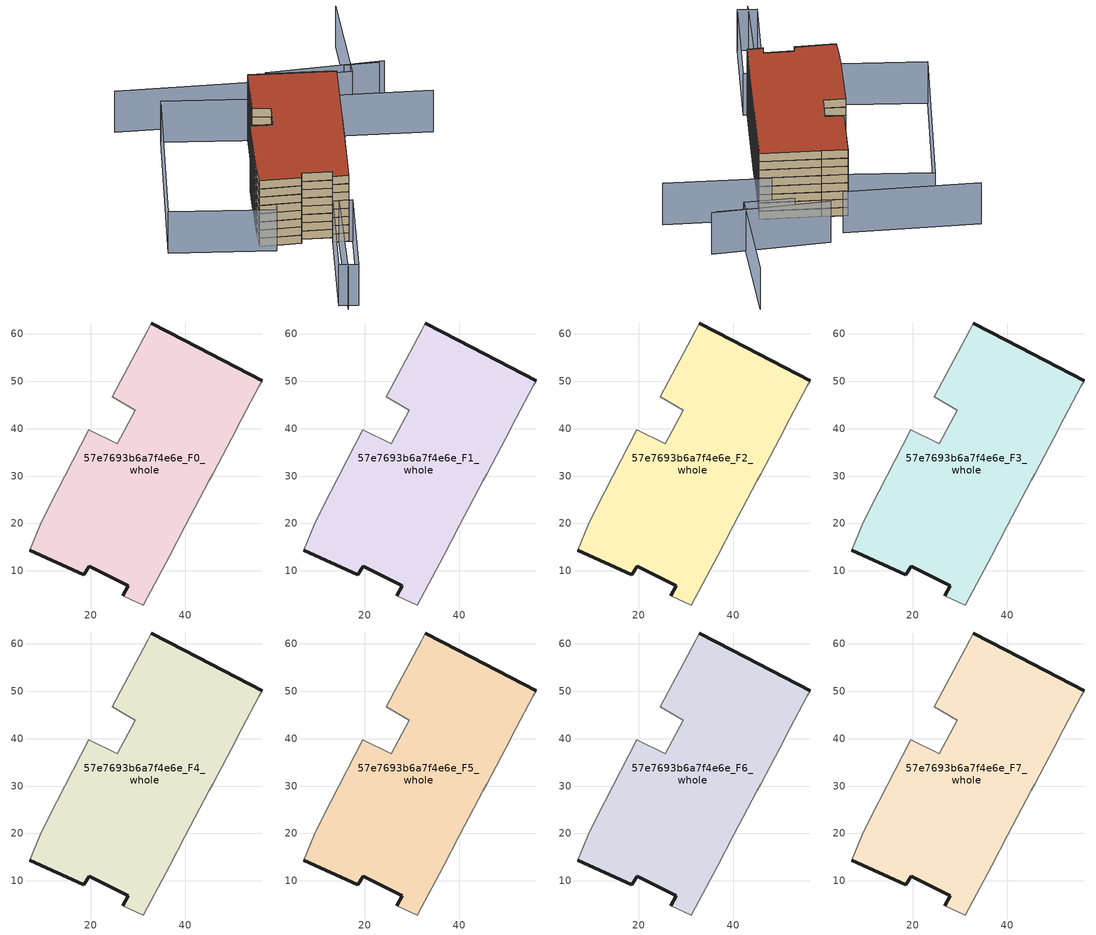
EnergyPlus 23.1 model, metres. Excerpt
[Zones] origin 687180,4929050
57e7693b6a7f4e6e_F0_whole
 floor ground (EU_floor_Construction): 36.68,13.24 39.97,19.49 45.06,29.11 45.76,30.4 46.81,32.4 49.76,37.99 51.91,42.05 55.59,49.03 56.18,50.13 39.78,58.61 32.78,62.29 32.02,60.81 24.6,46.77 29.44,43.89 25.61,36.82 19.67,39.8 11.18,23.4 9.42,19.73 7.21,14.3 18.58,9.23 19.73,10.94 27.94,6.87 26.79,4.76 31.16,2.8 z0
 wall outside (EU_wall_Construction): 26.79,4.76 27.94,6.87 19.73,10.94 18.58,9.23 7.21,14.3 / 32.78,62.29 39.78,58.61 56.18,50.13 z0:3
 wall adiabatic (EU_wall_Construction): 7.21,14.3 9.42,19.73 11.18,23.4 19.67,39.8 25.61,36.82 29.44,43.89 24.6,46.77 32.02,60.81 32.78,62.29 / 56.18,50.13 55.59,49.03 51.91,42.05 49.76,37.99 46.81,32.4 45.76,30.4 45.06,29.11 39.97,19.49 36.68,13.24 31.16,2.8 26.79,4.76 z0:3
57e7693b6a7f4e6e_F1_whole
 floor to 57e7693b6a7f4e6e_F0_whole (EU_floor_Construction): 36.67,13.24 39.97,19.49 45.06,29.11 45.75,30.4 46.8,32.4 49.75,37.99 51.9,42.05 55.59,49.03 56.17,50.13 39.77,58.61 32.78,62.29 32.02,60.81 24.6,46.77 29.44,43.89 25.61,36.82 19.67,39.8 11.18,23.4 9.42,19.73 7.21,14.3 18.58,9.23 19.73,10.94 27.94,6.87 26.78,4.76 31.15,2.8 z3
 wall outside (EU_wall_Construction): 26.79,4.76 27.94,6.87 19.73,10.94 18.58,9.23 7.21,14.3 / 32.78,62.29 39.78,58.61 56.18,50.13 z3:6
 wall adiabatic (EU_wall_Construction): 7.21,14.3 9.42,19.73 11.18,23.4 19.67,39.8 25.61,36.82 29.44,43.89 24.6,46.77 32.02,60.81 32.78,62.29 / 56.18,50.13 55.59,49.03 51.91,42.05 49.76,37.99 46.81,32.4 45.76,30.4 45.06,29.11 39.97,19.49 36.68,13.24 31.16,2.8 26.79,4.76 z3:6
57e7693b6a7f4e6e_F2_whole
 floor to 57e7693b6a7f4e6e_F1_whole (EU_floor_Construction): 36.67,13.24 39.97,19.49 45.06,29.11 45.75,30.4 46.8,32.4 49.75,37.99 51.9,42.05 55.59,49.03 56.17,50.13 39.77,58.61 32.78,62.29 32.02,60.81 24.6,46.77 29.44,43.89 25.61,36.82 19.67,39.8 11.18,23.4 9.42,19.73 7.21,14.3 18.58,9.23 19.73,10.94 27.94,6.87 26.78,4.76 31.15,2.8 z6
 wall outside (EU_wall_Construction): 26.79,4.76 27.94,6.87 19.73,10.94 18.58,9.23 7.21,14.3 / 32.78,62.29 39.78,58.61 56.18,50.13 z6:9
 wall adiabatic (EU_wall_Construction): 7.21,14.3 9.42,19.73 11.18,23.4 19.67,39.8 25.61,36.82 29.44,43.89 24.6,46.77 32.02,60.81 32.78,62.29 / 56.18,50.13 55.59,49.03 51.91,42.05 49.76,37.99 46.81,32.4 45.76,30.4 45.06,29.11 39.97,19.49 36.68,13.24 31.16,2.8 26.79,4.76 z6:9
57e7693b6a7f4e6e_F3_whole
 floor to 57e7693b6a7f4e6e_F2_whole (EU_floor_Construction): 36.67,13.24 39.97,19.49 45.06,29.11 45.75,30.4 46.8,32.4 49.75,37.99 51.9,42.05 55.59,49.03 56.17,50.13 39.77,58.61 32.78,62.29 32.02,60.81 24.6,46.77 29.44,43.89 25.61,36.82 19.67,39.8 11.18,23.4 9.42,19.73 7.21,14.3 18.58,9.23 19.73,10.94 27.94,6.87 26.78,4.76 31.15,2.8 z9
 wall outside (EU_wall_Construction): 26.79,4.76 27.94,6.87 19.73,10.94 18.58,9.23 7.21,14.3 / 32.78,62.29 39.78,58.61 56.18,50.13 z9:12
 wall adiabatic (EU_wall_Construction): 7.21,14.3 9.42,19.73 11.18,23.4 19.67,39.8 25.61,36.82 29.44,43.89 24.6,46.77 32.02,60.81 32.78,62.29 / 56.18,50.13 55.59,49.03 51.91,42.05 49.76,37.99 46.81,32.4 45.76,30.4 45.06,29.11 39.97,19.49 36.68,13.24 31.16,2.8 26.79,4.76 z9:12
57e7693b6a7f4e6e_F4_whole
 floor to 57e7693b6a7f4e6e_F3_whole (EU_floor_Construction): 36.67,13.24 39.97,19.49 45.06,29.11 45.75,30.4 46.8,32.4 49.75,37.99 51.9,42.05 55.59,49.03 56.17,50.13 39.77,58.61 32.78,62.29 32.02,60.81 24.6,46.77 29.44,43.89 25.61,36.82 19.67,39.8 11.18,23.4 9.42,19.73 7.21,14.3 18.58,9.23 19.73,10.94 27.94,6.87 26.78,4.76 31.15,2.8 z12
 wall outside (EU_wall_Construction): 26.79,4.76 27.94,6.87 19.73,10.94 18.58,9.23 7.21,14.3 / 32.78,62.29 39.78,58.61 56.18,50.13 z12:15
 wall adiabatic (EU_wall_Construction): 7.21,14.3 9.42,19.73 11.18,23.4 19.67,39.8 25.61,36.82 29.44,43.89 24.6,46.77 32.02,60.81 32.78,62.29 / 56.18,50.13 55.59,49.03 51.91,42.05 49.76,37.99 46.81,32.4 45.76,30.4 45.06,29.11 39.97,19.49 36.68,13.24 31.16,2.8 26.79,4.76 z12:15
57e7693b6a7f4e6e_F5_whole
 floor to 57e7693b6a7f4e6e_F4_whole (EU_floor_Construction): 36.67,13.24 39.97,19.49 45.06,29.11 45.75,30.4 46.8,32.4 49.75,37.99 51.9,42.05 55.59,49.03 56.17,50.13 39.77,58.61 32.78,62.29 32.02,60.81 24.6,46.77 29.44,43.89 25.61,36.82 19.67,39.8 11.18,23.4 9.42,19.73 7.21,14.3 18.58,9.23 19.73,10.94 27.94,6.87 26.78,4.76 31.15,2.8 z15
 wall outside (EU_wall_Construction): 26.79,4.76 27.94,6.87 19.73,10.94 18.58,9.23 7.21,14.3 / 32.78,62.29 39.78,58.61 56.18,50.13 z15:18
 wall adiabatic (EU_wall_Construction): 7.21,14.3 9.42,19.73 11.18,23.4 19.67,39.8 25.61,36.82 29.44,43.89 24.6,46.77 32.02,60.81 32.78,62.29 / 56.18,50.13 55.59,49.03 51.91,42.05 49.76,37.99 46.81,32.4 45.76,30.4 45.06,29.11 39.97,19.49 36.68,13.24 31.16,2.8 26.79,4.76 z15:18
57e7693b6a7f4e6e_F6_whole
 floor to 57e7693b6a7f4e6e_F5_whole (EU_floor_Construction): 36.67,13.24 39.97,19.49 45.06,29.11 45.75,30.4 46.8,32.4 49.75,37.99 51.9,42.05 55.59,49.03 56.17,50.13 39.77,58.61 32.78,62.29 32.02,60.81 24.6,46.77 29.44,43.89 25.61,36.82 19.67,39.8 11.18,23.4 9.42,19.73 7.21,14.3 18.58,9.23 19.73,10.94 27.94,6.87 26.78,4.76 31.15,2.8 z18
 wall outside (EU_wall_Construction): 26.79,4.76 27.94,6.87 19.73,10.94 18.58,9.23 7.21,14.3 / 32.78,62.29 39.78,58.61 56.18,50.13 z18:21
 wall adiabatic (EU_wall_Construction): 7.21,14.3 9.42,19.73 11.18,23.4 19.67,39.8 25.61,36.82 29.44,43.89 24.6,46.77 32.02,60.81 32.78,62.29 / 56.18,50.13 55.59,49.03 51.91,42.05 49.76,37.99 46.81,32.4 45.76,30.4 45.06,29.11 39.97,19.49 36.68,13.24 31.16,2.8 26.79,4.76 z18:21
57e7693b6a7f4e6e_F7_whole
 floor to 57e7693b6a7f4e6e_F6_whole (EU_floor_Construction): 36.67,13.24 39.97,19.49 45.06,29.11 45.75,30.4 46.8,32.4 49.75,37.99 51.9,42.05 55.59,49.03 56.17,50.13 39.77,58.61 32.78,62.29 32.02,60.81 24.6,46.77 29.44,43.89 25.61,36.82 19.67,39.8 11.18,23.4 9.42,19.73 7.21,14.3 18.58,9.23 19.73,10.94 27.94,6.87 26.78,4.76 31.15,2.8 z21
 wall outside (EU_wall_Construction): 26.79,4.76 27.94,6.87 19.73,10.94 18.58,9.23 7.21,14.3 / 32.78,62.29 39.78,58.61 56.18,50.13 z21:24
 wall adiabatic (EU_wall_Construction): 7.21,14.3 9.42,19.73 11.18,23.4 19.67,39.8 25.61,36.82 29.44,43.89 24.6,46.77 32.02,60.81 32.78,62.29 / 56.18,50.13 55.59,49.03 51.91,42.05 49.76,37.99 46.81,32.4 45.76,30.4 45.06,29.11 39.97,19.49 36.68,13.24 31.16,2.8 26.79,4.76 z21:24
 roof outside (EU_roof_Construction): 56.18,50.13 55.59,49.03 51.91,42.05 49.76,37.99 46.81,32.4 45.76,30.4 45.06,29.11 39.97,19.49 36.68,13.24 31.16,2.8 26.79,4.76 27.94,6.87 19.73,10.94 18.58,9.23 7.21,14.3 9.42,19.73 11.18,23.4 19.67,39.8 25.61,36.82 29.44,43.89 24.6,46.77 32.02,60.81 32.78,62.29 39.78,58.61 z24
shading: 38.56,69.01 1.38,86.57 / 12.75,-26.54 52.93,51.99 / 52.93,51.99 81.83,37.2 / 75.87,57.91 66.31,62.1 / 79.99,89.11 66.55,58.19 / 66.55,58.19 52.62,64.25 / 77.43,57.67 44.31,71.2 / 11.2,-23.69 26.97,5.1 / 26.97,5.1 32.1,2.29 / 32.1,2.29 16.33,-26.5 / 16.33,-26.5 11.2,-23.69 / -17.64,25.83 10.32,75.05 / 10.32,75.05 38.3,59.16 / 38.3,59.16 10.34,9.93 / 10.34,9.93 -17.64,25.83 z0:15
[Building]
EU S2 Campaign: North Axis=0; Terrain=City; Solar Distribution=FullExterior
[Site:Location]
Bologna: Latitude=44.5; Longitude=11.25; Time Zone=1; Elevation=37
[SizingPeriod:WeatherFileDays]
AnnualSizingPeriod: Begin Month=1; Begin Day of Month=1; End Month=12; End Day of Month=31; Day of Week for Start Day=Monday; Use Weather File Daylight Saving Period=No; Use Weather File Rain and Snow Indicators=No
[MATERIAL]
EU_InternalMass_Material: Roughness=MediumRough; Thickness=0.1; Conductivity=1; Density=1800; Specific Heat=900; Thermal Absorptance=0.9; Solar Absorptance=0.7; Visible Absorptance=0.7
[MATERIAL:NOMASS] Roughness=MediumRough; Thermal Absorptance=0.9; Solar Absorptance=0.7; Visible Absorptance=0.7
Name | Thermal Resistance
EU_wall_NoMass | 0.890213
EU_roof_NoMass | 0.636128
EU_floor_NoMass | 0.79516
[CONSTRUCTION]
EU_wall_Construction: EU_wall_NoMass
EU_roof_Construction: EU_roof_NoMass
EU_floor_Construction: EU_floor_NoMass
EU_InternalMass_Construction: EU_InternalMass_Material
[ZONE] Type=1; Multiplier=1; Ceiling Height=autocalculate; Volume=4130.03; Floor Area=autocalculate; Part of Total Floor Area=Yes
57e7693b6a7f4e6e_F0_whole; 57e7693b6a7f4e6e_F1_whole; 57e7693b6a7f4e6e_F2_whole; 57e7693b6a7f4e6e_F3_whole; 57e7693b6a7f4e6e_F4_whole; 57e7693b6a7f4e6e_F5_whole; 57e7693b6a7f4e6e_F6_whole; 57e7693b6a7f4e6e_F7_whole
[INTERNALMASS] Construction=EU_InternalMass_Construction; Surface Area=1181.81
Name | Zone or ZoneList
57e7693b6a7f4e6e_F0_whole_EU_InternalMass | 57e7693b6a7f4e6e_F0_whole
57e7693b6a7f4e6e_F1_whole_EU_InternalMass | 57e7693b6a7f4e6e_F1_whole
57e7693b6a7f4e6e_F2_whole_EU_InternalMass | 57e7693b6a7f4e6e_F2_whole
57e7693b6a7f4e6e_F3_whole_EU_InternalMass | 57e7693b6a7f4e6e_F3_whole
57e7693b6a7f4e6e_F4_whole_EU_InternalMass | 57e7693b6a7f4e6e_F4_whole
57e7693b6a7f4e6e_F5_whole_EU_InternalMass | 57e7693b6a7f4e6e_F5_whole
57e7693b6a7f4e6e_F6_whole_EU_InternalMass | 57e7693b6a7f4e6e_F6_whole
57e7693b6a7f4e6e_F7_whole_EU_InternalMass | 57e7693b6a7f4e6e_F7_whole
[OTHEREQUIPMENT] Fuel Type=Electricity; Design Level Calculation Method=Watts/Area; Power per Zone Floor Area=1; Fraction Latent=0; Fraction Radiant=0; Fraction Lost=0; Carbon Dioxide Generation Rate=0; EndUse Subcategory=EU_Step8_InternalGains
Name | Zone or ZoneList or Space or SpaceList | Schedule
EU_Step8_InternalGain_57e7693b6a7f4e6e_F0_whole_f000 | 57e7693b6a7f4e6e_F0_whole | EU_Step8_GainSchedule_57e7693b6a7f4e6e_F0_whole_f000
EU_Step8_InternalGain_57e7693b6a7f4e6e_F1_whole_f000 | 57e7693b6a7f4e6e_F1_whole | EU_Step8_GainSchedule_57e7693b6a7f4e6e_F1_whole_f000
EU_Step8_InternalGain_57e7693b6a7f4e6e_F2_whole_f000 | 57e7693b6a7f4e6e_F2_whole | EU_Step8_GainSchedule_57e7693b6a7f4e6e_F2_whole_f000
EU_Step8_InternalGain_57e7693b6a7f4e6e_F3_whole_f000 | 57e7693b6a7f4e6e_F3_whole | EU_Step8_GainSchedule_57e7693b6a7f4e6e_F3_whole_f000
EU_Step8_InternalGain_57e7693b6a7f4e6e_F4_whole_f000 | 57e7693b6a7f4e6e_F4_whole | EU_Step8_GainSchedule_57e7693b6a7f4e6e_F4_whole_f000
EU_Step8_InternalGain_57e7693b6a7f4e6e_F5_whole_f000 | 57e7693b6a7f4e6e_F5_whole | EU_Step8_GainSchedule_57e7693b6a7f4e6e_F5_whole_f000
EU_Step8_InternalGain_57e7693b6a7f4e6e_F6_whole_f000 | 57e7693b6a7f4e6e_F6_whole | EU_Step8_GainSchedule_57e7693b6a7f4e6e_F6_whole_f000
EU_Step8_InternalGain_57e7693b6a7f4e6e_F7_whole_f000 | 57e7693b6a7f4e6e_F7_whole | EU_Step8_GainSchedule_57e7693b6a7f4e6e_F7_whole_f000
[ZONEVENTILATION:DESIGNFLOWRATE] Schedule=EU_AlwaysOn; Design Flow Rate Calculation Method=AirChanges/Hour; Air Changes per Hour=0.718634; Ventilation Type=Natural; Fan Pressure Rise=0; Fan Total Efficiency=1; Constant Term Coefficient=1; Temperature Term Coefficient=0; Velocity Term Coefficient=0; Velocity Squared Term Coefficient=0; Minimum Indoor Temperature=-100; Maximum Indoor Temperature=100; Delta Temperature=-100; Minimum Outdoor Temperature=-100; Maximum Outdoor Temperature=100; Maximum Wind Speed=40
Name | Zone or ZoneList or Space or SpaceList
EU_ConstantAir_57e7693b6a7f4e6e_F0_whole | 57e7693b6a7f4e6e_F0_whole
EU_ConstantAir_57e7693b6a7f4e6e_F1_whole | 57e7693b6a7f4e6e_F1_whole
EU_ConstantAir_57e7693b6a7f4e6e_F2_whole | 57e7693b6a7f4e6e_F2_whole
EU_ConstantAir_57e7693b6a7f4e6e_F3_whole | 57e7693b6a7f4e6e_F3_whole
EU_ConstantAir_57e7693b6a7f4e6e_F4_whole | 57e7693b6a7f4e6e_F4_whole
EU_ConstantAir_57e7693b6a7f4e6e_F5_whole | 57e7693b6a7f4e6e_F5_whole
EU_ConstantAir_57e7693b6a7f4e6e_F6_whole | 57e7693b6a7f4e6e_F6_whole
EU_ConstantAir_57e7693b6a7f4e6e_F7_whole | 57e7693b6a7f4e6e_F7_whole
[HVACTEMPLATE:THERMOSTAT] Constant Heating Setpoint=20; Constant Cooling Setpoint=50
EU_HeatOnly_57e7693b6a7f4e6e_F0_whole; EU_HeatOnly_57e7693b6a7f4e6e_F1_whole; EU_HeatOnly_57e7693b6a7f4e6e_F2_whole; EU_HeatOnly_57e7693b6a7f4e6e_F3_whole; EU_HeatOnly_57e7693b6a7f4e6e_F4_whole; EU_HeatOnly_57e7693b6a7f4e6e_F5_whole; EU_HeatOnly_57e7693b6a7f4e6e_F6_whole; EU_HeatOnly_57e7693b6a7f4e6e_F7_whole
[HVACTEMPLATE:ZONE:IDEALLOADSAIRSYSTEM] System Availability Schedule=EU_AlwaysOn; Maximum Heating Supply Air Temperature=50; Minimum Cooling Supply Air Temperature=13; Maximum Heating Supply Air Humidity Ratio=0.0156; Minimum Cooling Supply Air Humidity Ratio=0.0077; Heating Limit=NoLimit; Cooling Limit=NoLimit; Heating Availability Schedule=EU_AlwaysOn; Cooling Availability Schedule=EU_CoolingOff; Dehumidification Control Type=ConstantSensibleHeatRatio; Cooling Sensible Heat Ratio=0.7; Dehumidification Setpoint=60; Humidification Control Type=None; Humidification Setpoint=30; Outdoor Air Method=None; Outdoor Air Flow Rate per Person=0.00944; Outdoor Air Flow Rate per Zone Floor Area=0; Outdoor Air Flow Rate per Zone=0; Demand Controlled Ventilation Type=None; Outdoor Air Economizer Type=NoEconomizer; Heat Recovery Type=None; Sensible Heat Recovery Effectiveness=0.7; Latent Heat Recovery Effectiveness=0.65
Name | Template Thermostat
57e7693b6a7f4e6e_F0_whole | EU_HeatOnly_57e7693b6a7f4e6e_F0_whole
57e7693b6a7f4e6e_F1_whole | EU_HeatOnly_57e7693b6a7f4e6e_F1_whole
57e7693b6a7f4e6e_F2_whole | EU_HeatOnly_57e7693b6a7f4e6e_F2_whole
57e7693b6a7f4e6e_F3_whole | EU_HeatOnly_57e7693b6a7f4e6e_F3_whole
57e7693b6a7f4e6e_F4_whole | EU_HeatOnly_57e7693b6a7f4e6e_F4_whole
57e7693b6a7f4e6e_F5_whole | EU_HeatOnly_57e7693b6a7f4e6e_F5_whole
57e7693b6a7f4e6e_F6_whole | EU_HeatOnly_57e7693b6a7f4e6e_F6_whole
57e7693b6a7f4e6e_F7_whole | EU_HeatOnly_57e7693b6a7f4e6e_F7_whole
[SIZING:ZONE] Zone Cooling Design Supply Air Temperature Input Method=SupplyAirTemperature; Zone Cooling Design Supply Air Temperature=13; Zone Heating Design Supply Air Temperature Input Method=SupplyAirTemperature; Zone Heating Design Supply Air Temperature=50; Zone Cooling Design Supply Air Humidity Ratio=0.008; Zone Heating Design Supply Air Humidity Ratio=0.008; Cooling Design Air Flow Method=DesignDay; Cooling Design Air Flow Rate=0; Cooling Minimum Air Flow per Zone Floor Area=0.000762; Cooling Minimum Air Flow=0; Cooling Minimum Air Flow Fraction=0.2; Heating Design Air Flow Method=DesignDay; Heating Design Air Flow Rate=0; Heating Maximum Air Flow per Zone Floor Area=0.002032; Heating Maximum Air Flow=0.141576; Heating Maximum Air Flow Fraction=0.3; Account for Dedicated Outdoor Air System=No; Dedicated Outdoor Air System Control Strategy=NeutralSupplyAir; Dedicated Outdoor Air Low Setpoint Temperature for Design=autosize; Dedicated Outdoor Air High Setpoint Temperature for Design=autosize; Zone Load Sizing Method=Sensible Load Only No Latent Load; Zone Latent Cooling Design Supply Air Humidity Ratio Input Method=HumidityRatioDifference; Zone Cooling Design Supply Air Humidity Ratio Difference=0.005; Zone Latent Heating Design Supply Air Humidity Ratio Input Method=HumidityRatioDifference; Zone Humidification Design Supply Air Humidity Ratio Difference=0.005
57e7693b6a7f4e6e_F0_whole; 57e7693b6a7f4e6e_F1_whole; 57e7693b6a7f4e6e_F2_whole; 57e7693b6a7f4e6e_F3_whole; 57e7693b6a7f4e6e_F4_whole; 57e7693b6a7f4e6e_F5_whole; 57e7693b6a7f4e6e_F6_whole; 57e7693b6a7f4e6e_F7_whole
[SCHEDULE:CONSTANT]
Name | Hourly Value
EU_AlwaysOn | 1
EU_CoolingOff | 0
[SCHEDULE:FILE] Column Number=1; Rows to Skip at Top=0; Number of Hours of Data=8760; Column Separator=Comma; Interpolate to Timestep=No; Minutes per Item=60; Adjust Schedule for Daylight Savings=Yes
Name | File
EU_Step8_GainSchedule_57e7693b6a7f4e6e_F0_whole_f000 | ../../schedules/57e7693b6a7f4e6e/57e7693b6a7f4e6e_F0_whole_f000_gain.csv
EU_Step8_GainSchedule_57e7693b6a7f4e6e_F1_whole_f000 | ../../schedules/57e7693b6a7f4e6e/57e7693b6a7f4e6e_F1_whole_f000_gain.csv
EU_Step8_GainSchedule_57e7693b6a7f4e6e_F2_whole_f000 | ../../schedules/57e7693b6a7f4e6e/57e7693b6a7f4e6e_F2_whole_f000_gain.csv
EU_Step8_GainSchedule_57e7693b6a7f4e6e_F3_whole_f000 | ../../schedules/57e7693b6a7f4e6e/57e7693b6a7f4e6e_F3_whole_f000_gain.csv
EU_Step8_GainSchedule_57e7693b6a7f4e6e_F4_whole_f000 | ../../schedules/57e7693b6a7f4e6e/57e7693b6a7f4e6e_F4_whole_f000_gain.csv
EU_Step8_GainSchedule_57e7693b6a7f4e6e_F5_whole_f000 | ../../schedules/57e7693b6a7f4e6e/57e7693b6a7f4e6e_F5_whole_f000_gain.csv
EU_Step8_GainSchedule_57e7693b6a7f4e6e_F6_whole_f000 | ../../schedules/57e7693b6a7f4e6e/57e7693b6a7f4e6e_F6_whole_f000_gain.csv
EU_Step8_GainSchedule_57e7693b6a7f4e6e_F7_whole_f000 | ../../schedules/57e7693b6a7f4e6e/57e7693b6a7f4e6e_F7_whole_f000_gain.csv
